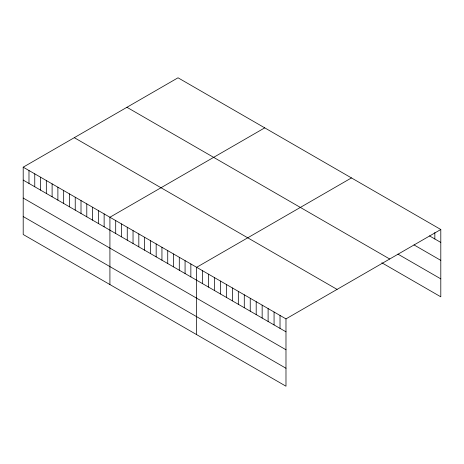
<?xml version="1.0" encoding="UTF-8"?>
<svg xmlns="http://www.w3.org/2000/svg" width="464" height="464" viewBox="0 0 464 464"><rect width="100%" height="100%" fill="white"/><g stroke="black" fill="none" stroke-linecap="round" stroke-linejoin="round"><path stroke-width="0.7" d="M23.2 167.179L285.981 318.89L285.981 386.21L23.2 234.494L23.2 167.179L178.019 77.79L440.8 229.506L440.8 296.821L381.831 262.781M264.735 127.855L109.916 217.245L109.916 284.56M351.457 177.921L196.632 267.31L196.632 334.625M285.981 318.89L440.8 229.506M429.484 235.892L440.8 242.428M413.998 244.905L440.8 260.379M397.915 254.11L440.8 278.87M126.927 107.288L389.708 259.005M74.292 137.68L337.073 289.397M23.2 180.096L285.981 331.812M23.2 198.047L285.981 349.763M23.2 216.543L285.981 368.259M434.843 232.528L434.843 238.989M280.024 315.45L280.024 328.373M274.067 312.011L274.067 324.933M268.111 308.577L268.111 321.494M262.154 305.138L262.154 318.055M256.198 301.699L256.198 314.615M250.241 298.259L250.241 311.176M244.284 294.82L244.284 307.742M238.328 291.38L238.328 304.303M232.371 287.941L232.371 300.863M226.415 284.502L226.415 297.424M220.458 281.062L220.458 293.985M214.501 277.623L214.501 290.545M208.545 274.183L208.545 287.106M202.588 270.75L202.588 283.666M190.855 263.97L190.855 276.892M185.072 260.635L185.072 273.551M179.29 257.294L179.29 270.216M173.507 253.959L173.507 266.875M167.73 250.618L167.73 263.54M161.948 247.283L161.948 260.2M156.165 243.942L156.165 256.865M150.382 240.607L150.382 253.53M144.606 237.266L144.606 250.189M138.823 233.931L138.823 246.854M133.04 230.596L133.04 243.513M127.258 227.256L127.258 240.178M121.481 223.921L121.481 236.837M115.698 220.58L115.698 233.502M104.133 213.904L104.133 226.826M98.356 210.569L98.356 223.486M92.574 207.228L92.574 220.151M86.791 203.893L86.791 216.81M81.009 200.552L81.009 213.475M75.232 197.217L75.232 210.134M69.449 193.877L69.449 206.799M63.667 190.542L63.667 203.464M57.884 187.201L57.884 200.123M52.107 183.866L52.107 196.788M46.325 180.531L46.325 193.447M40.542 177.19L40.542 190.112M34.759 173.855L34.759 186.772M28.983 170.514L28.983 183.437"/></g></svg>
